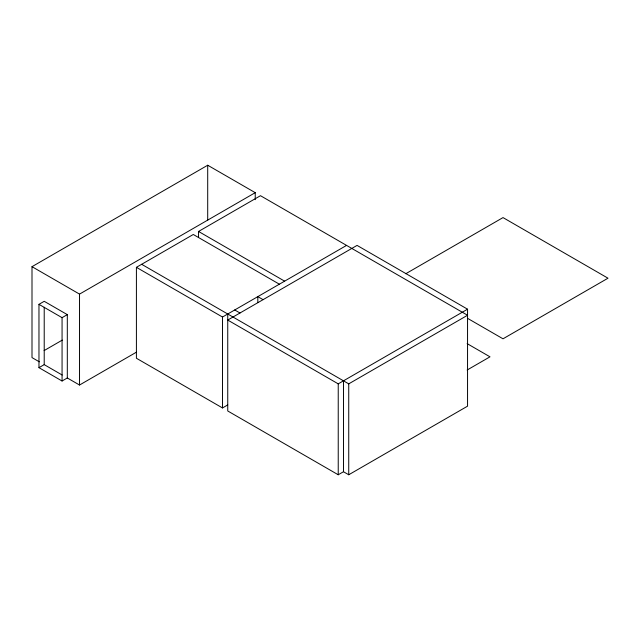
<?xml version="1.0" encoding="UTF-8"?>
<svg xmlns="http://www.w3.org/2000/svg" width="640" height="640" viewBox="0 0 640 640"><rect width="100%" height="100%" fill="white"/><g stroke="black" fill="none" stroke-linecap="round" stroke-linejoin="round"><path stroke-width="0.96" d="M39.328 361.824L32 357.592L32 266.672L207.704 165.232L255.232 192.672L255.232 199.664M67.312 377.976L62.064 381.008L38.968 367.672L38.968 304.336L44.216 301.304L67.312 314.64L67.312 377.976L79.528 385.024L136.488 352.144M32 266.672L79.528 294.112L255.232 192.672M227.744 404.92L222.496 407.944L136.408 358.248L136.408 267.328L193.288 234.488L279.376 284.192M198.544 237.456L198.544 231.456L260.48 195.696L467.552 315.256L348.736 383.856L141.656 264.296M38.968 304.336L62.064 317.664L67.312 314.64M44.12 350.592L62.296 340.096M38.968 367.672L44.216 364.64L62.176 375.016M136.408 267.328L222.496 317.032L346.56 245.4M405.784 273.728L503.016 217.592L608 278.2L503.016 338.808L467.736 318.44M467.552 309.192L357.064 245.4L227.744 320.064L338.232 383.856L467.552 309.192L467.552 406.168L348.736 474.768L343.48 471.736L338.232 474.768L227.744 410.976L227.744 314M467.136 370.016L489.992 356.824L467.136 343.624M198.544 231.456L284.624 281.16M263.072 299.664L257.816 296.632L257.816 302.632M234.72 309.968L239.976 313M348.736 383.856L348.736 474.768M343.48 380.824L343.48 471.736M338.232 383.856L338.232 474.768M222.496 317.032L222.496 407.944M207.704 165.232L207.704 220.184M79.528 294.112L79.528 385.024M62.064 317.664L62.064 381.008M44.216 307.24L44.216 364.64"/></g></svg>
